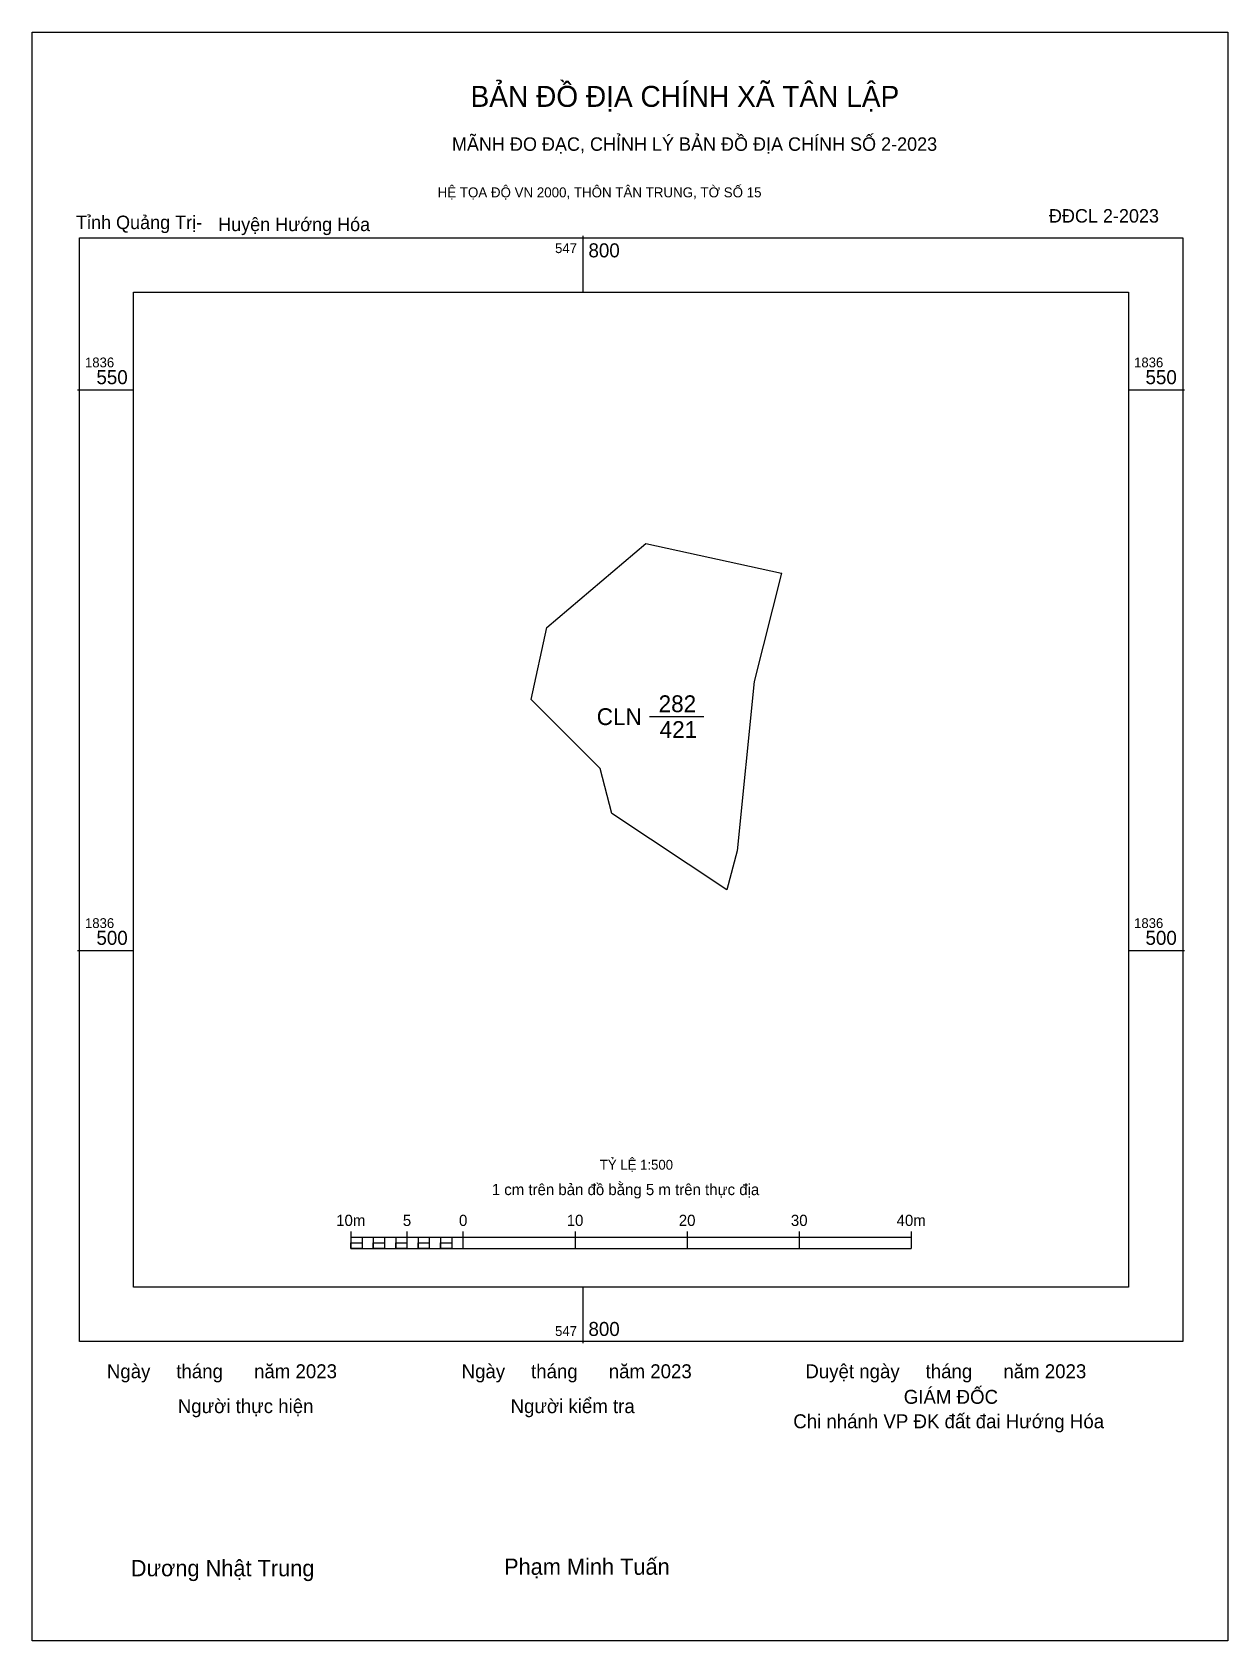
# Model space of a CAD drawing. Extents: x 547751 to 547858, y 1836438 to 1836582.
import ezdxf

# ---------------------------------------------------------------- set-up
doc = ezdxf.new("R2010")
doc.units = 0
for name, color, linetype in [('Level 10', 7, 'Continuous'), ('Level 13', 7, 'Continuous'), ('Level 15', 7, 'Continuous'), ('Level 27', 7, 'Continuous'), ('Level 6', 7, 'Continuous'), ('Level 62', 7, 'Continuous'), ('Level 63', 7, 'Continuous'), ('Level 9', 7, 'Continuous')]:
    doc.layers.add(name, color=color, linetype=linetype)

msp = doc.modelspace()

# ---------------------------------------------------------------- linework, layer by layer
at = {"layer": 'Level 10'}
msp.add_line((547805.94, 1836520.85), (547810.8, 1836520.85), dxfattribs=at)
msp.add_lwpolyline([(547813.77, 1836508.89), (547812.84, 1836505.41), (547802.58, 1836512.22), (547801.54, 1836516.23), (547795.38, 1836522.39), (547796.78, 1836528.81), (547805.62, 1836536.29), (547817.73, 1836533.66), (547815.27, 1836523.98)], close=True, dxfattribs=at)
at = {"layer": 'Level 15'}
msp.add_lwpolyline([(547750.87, 1836581.89), (547857.54, 1836581.89), (547857.54, 1836438.43), (547750.87, 1836438.43)], close=True, dxfattribs=at)
at = {"layer": 'Level 27'}
for p, q in [((547817.73, 1836533.66), (547817.73, 1836533.67)), ((547796.78, 1836528.81), (547796.78, 1836528.81)), ((547813.77, 1836508.89), (547813.77, 1836508.89)), ((547812.84, 1836505.41), (547812.84, 1836505.4))]:
    msp.add_line(p, q, dxfattribs=at)
at = {"layer": 'Level 62'}
msp.add_lwpolyline([(547759.92, 1836558.72), (547848.68, 1836558.72), (547848.68, 1836469.97), (547759.92, 1836469.97)], close=True, dxfattribs=at)
at = {"layer": 'Level 63'}
for p, q in [((547800, 1836563.72), (547800, 1836558.72)), ((547754.92, 1836550), (547759.92, 1836550)), ((547848.68, 1836550), (547853.68, 1836550)), ((547754.92, 1836500), (547759.92, 1836500)), ((547848.68, 1836500), (547853.68, 1836500)), ((547779.3, 1836474.93), (547779.3, 1836473.43)), ((547779.3, 1836474.43), (547829.3, 1836474.43)), ((547780.3, 1836474.43), (547780.3, 1836473.43)), ((547781.3, 1836474.43), (547781.3, 1836473.43)), ((547782.3, 1836474.43), (547782.3, 1836473.43)), ((547783.3, 1836474.43), (547783.3, 1836473.43)), ((547784.3, 1836474.93), (547784.3, 1836473.43)), ((547784.3, 1836474.43), (547784.3, 1836473.43)), ((547785.3, 1836474.43), (547785.3, 1836473.43)), ((547786.3, 1836474.43), (547786.3, 1836473.43)), ((547787.3, 1836474.43), (547787.3, 1836473.43)), ((547788.3, 1836474.43), (547788.3, 1836473.43)), ((547789.3, 1836474.93), (547789.3, 1836473.43)), ((547789.3, 1836474.43), (547789.3, 1836473.43)), ((547799.3, 1836474.93), (547799.3, 1836473.43)), ((547809.3, 1836474.93), (547809.3, 1836473.43)), ((547819.3, 1836474.93), (547819.3, 1836473.43)), ((547829.3, 1836474.93), (547829.3, 1836473.43)), ((547779.3, 1836473.43), (547829.3, 1836473.43)), ((547800, 1836469.97), (547800, 1836464.97))]:
    msp.add_line(p, q, dxfattribs=at)
for points in [[(547755.08, 1836563.56), (547853.52, 1836563.56), (547853.52, 1836465.12), (547755.08, 1836465.12)], [(547779.3, 1836473.93), (547780.3, 1836473.93), (547780.3, 1836473.43), (547779.3, 1836473.43)], [(547779.3, 1836473.93), (547780.3, 1836473.93), (547780.3, 1836473.43), (547779.3, 1836473.43)], [(547781.3, 1836473.93), (547782.3, 1836473.93), (547782.3, 1836473.43), (547781.3, 1836473.43)], [(547783.3, 1836473.93), (547784.3, 1836473.93), (547784.3, 1836473.43), (547783.3, 1836473.43)], [(547785.3, 1836473.93), (547786.3, 1836473.93), (547786.3, 1836473.43), (547785.3, 1836473.43)], [(547787.3, 1836473.93), (547788.3, 1836473.93), (547788.3, 1836473.43), (547787.3, 1836473.43)]]:
    msp.add_lwpolyline(points, close=True, dxfattribs=at)

# ---------------------------------------------------------------- texts
at = {"layer": 'Level 13'}
for s, p in [('282', (547806.76, 1836521.25)), ('CLN', (547801.24, 1836520.1)), ('421', (547806.85, 1836518.95))]:
    msp.add_text(s, height=1.5, dxfattribs=at).set_placement(p)
at = {"layer": 'Level 6'}
msp.add_text('TỶ LỆ 1:500', height=0.879, dxfattribs=at).set_placement((547801.51, 1836480.45))
at = {"layer": 'Level 63'}
for s, height, p in [('BẢN ĐỒ ĐỊA CHÍNH XÃ TÂN LẬP', 1.8718, (547789.98, 1836575.23)), ('MÃNH ĐO ĐẠC, CHỈNH LÝ BẢN ĐỒ ĐỊA CHÍNH SỐ 2-2023', 1.2011, (547788.32, 1836571.31)), ('HỆ TỌA ĐỘ VN 2000, THÔN TÂN TRUNG, TỜ SỐ 15', 0.8891, (547787.04, 1836567.16)), ('547', 0.875, (547797.52, 1836562.19)), ('800', 1.25, (547800.5, 1836561.81)), ('1836', 0.875, (547755.58, 1836552)), ('1836', 0.875, (547849.18, 1836552)), ('550', 1.25, (547756.6, 1836550.5)), ('550', 1.25, (547850.2, 1836550.5)), ('1836', 0.875, (547755.58, 1836502)), ('1836', 0.875, (547849.18, 1836502)), ('500', 1.25, (547756.6, 1836500.5)), ('500', 1.25, (547850.2, 1836500.5)), ('1 cm trên bản đồ bằng 5 m trên thực địa', 1, (547791.87, 1836478.18)), ('10m', 1, (547777.99, 1836475.43)), ('5', 1, (547783.94, 1836475.43)), ('0', 1, (547788.95, 1836475.43)), ('10', 1, (547798.56, 1836475.43)), ('20', 1, (547808.56, 1836475.43)), ('30', 1, (547818.56, 1836475.43)), ('40m', 1, (547827.99, 1836475.43)), ('800', 1.25, (547800.5, 1836465.62)), ('547', 0.875, (547797.52, 1836465.62)), ('Ngày     tháng      năm 2023', 1.2442, (547757.53, 1836461.85)), ('Ngày     tháng      năm 2023', 1.2442, (547789.18, 1836461.85)), ('Duyệt ngày     tháng      năm 2023', 1.2442, (547819.85, 1836461.85)), ('GIÁM ĐỐC', 1.244, (547828.63, 1836459.57)), ('Người thực hiện', 1.2442, (547763.86, 1836458.74)), ('Người kiểm tra', 1.2442, (547793.55, 1836458.74)), ('Chi nhánh VP ĐK đất đai Hướng Hóa', 1.2442, (547818.77, 1836457.39)), ('Dương Nhật Trung', 1.4512, (547759.67, 1836444.19)), ('Phạm Minh Tuấn', 1.4512, (547792.97, 1836444.32))]:
    msp.add_text(s, height=height, dxfattribs=at).set_placement(p)
at = {"layer": 'Level 9'}
for s, p in [('Tỉnh Quảng Trị-', (547754.78, 1836564.33)), ('ĐĐCL 2-2023', (547841.58, 1836564.91)), ('Huyện Hướng Hóa', (547767.46, 1836564.15))]:
    msp.add_text(s, height=1.2011, dxfattribs=at).set_placement(p)

doc.saveas('drawing.dxf')
